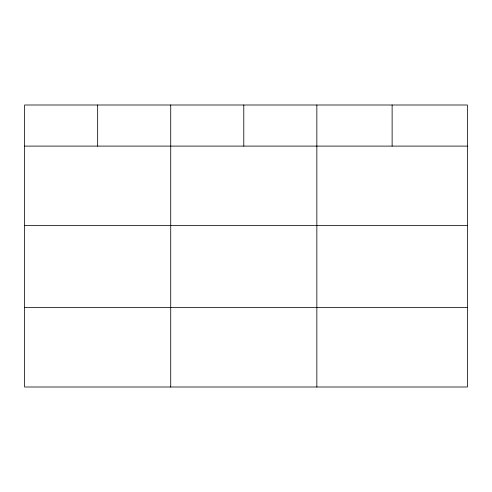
<?xml version="1.0" encoding="UTF-8"?>
<svg xmlns="http://www.w3.org/2000/svg" width="492" height="492" viewBox="0 0 492 492"><rect width="100%" height="100%" fill="white"/><g stroke="black" fill="none" stroke-linecap="round" stroke-linejoin="round"><path stroke-width="0.74" d="M467.4 225.6L467.4 104.999L24.6 104.999L24.6 387.001L467.4 387.001L467.4 225.6L24.6 225.6M24.6 146.106L467.4 146.106M24.6 307.506L467.4 307.506M392.124 104.999L392.124 146.106M316.848 104.999L316.848 387.001M243.786 104.999L243.786 146.106M170.724 104.999L170.724 387.001M97.662 104.999L97.662 146.106"/></g></svg>
